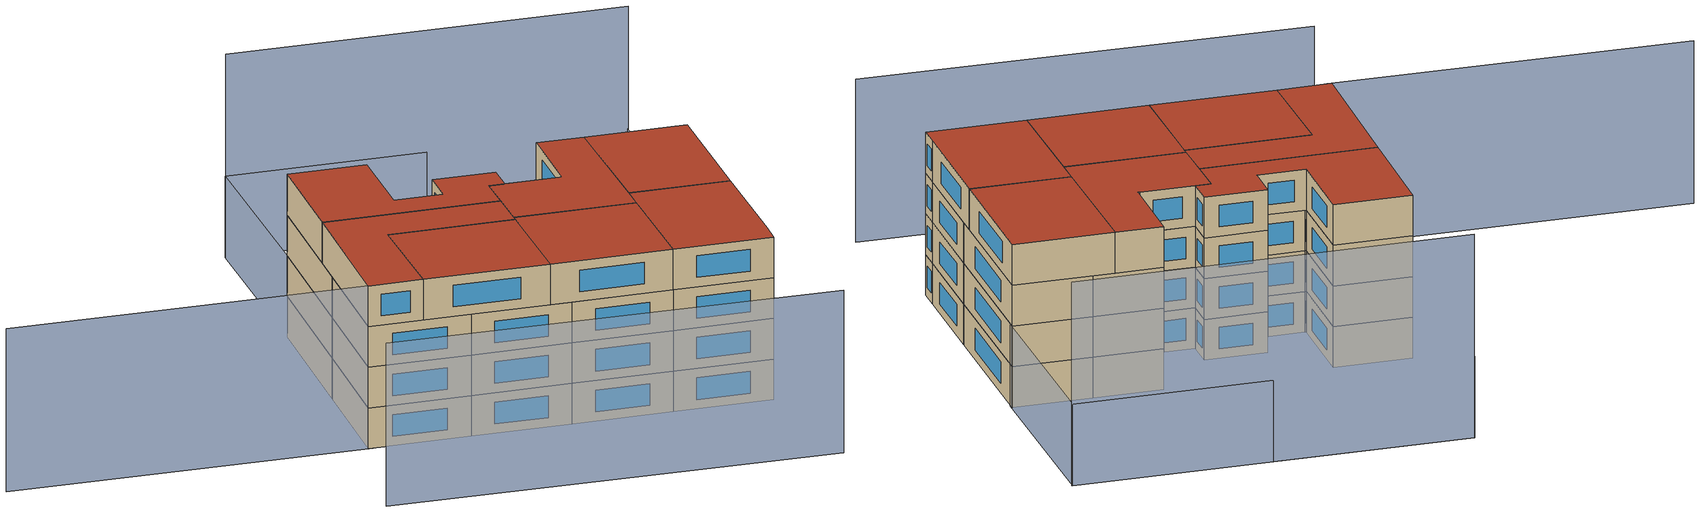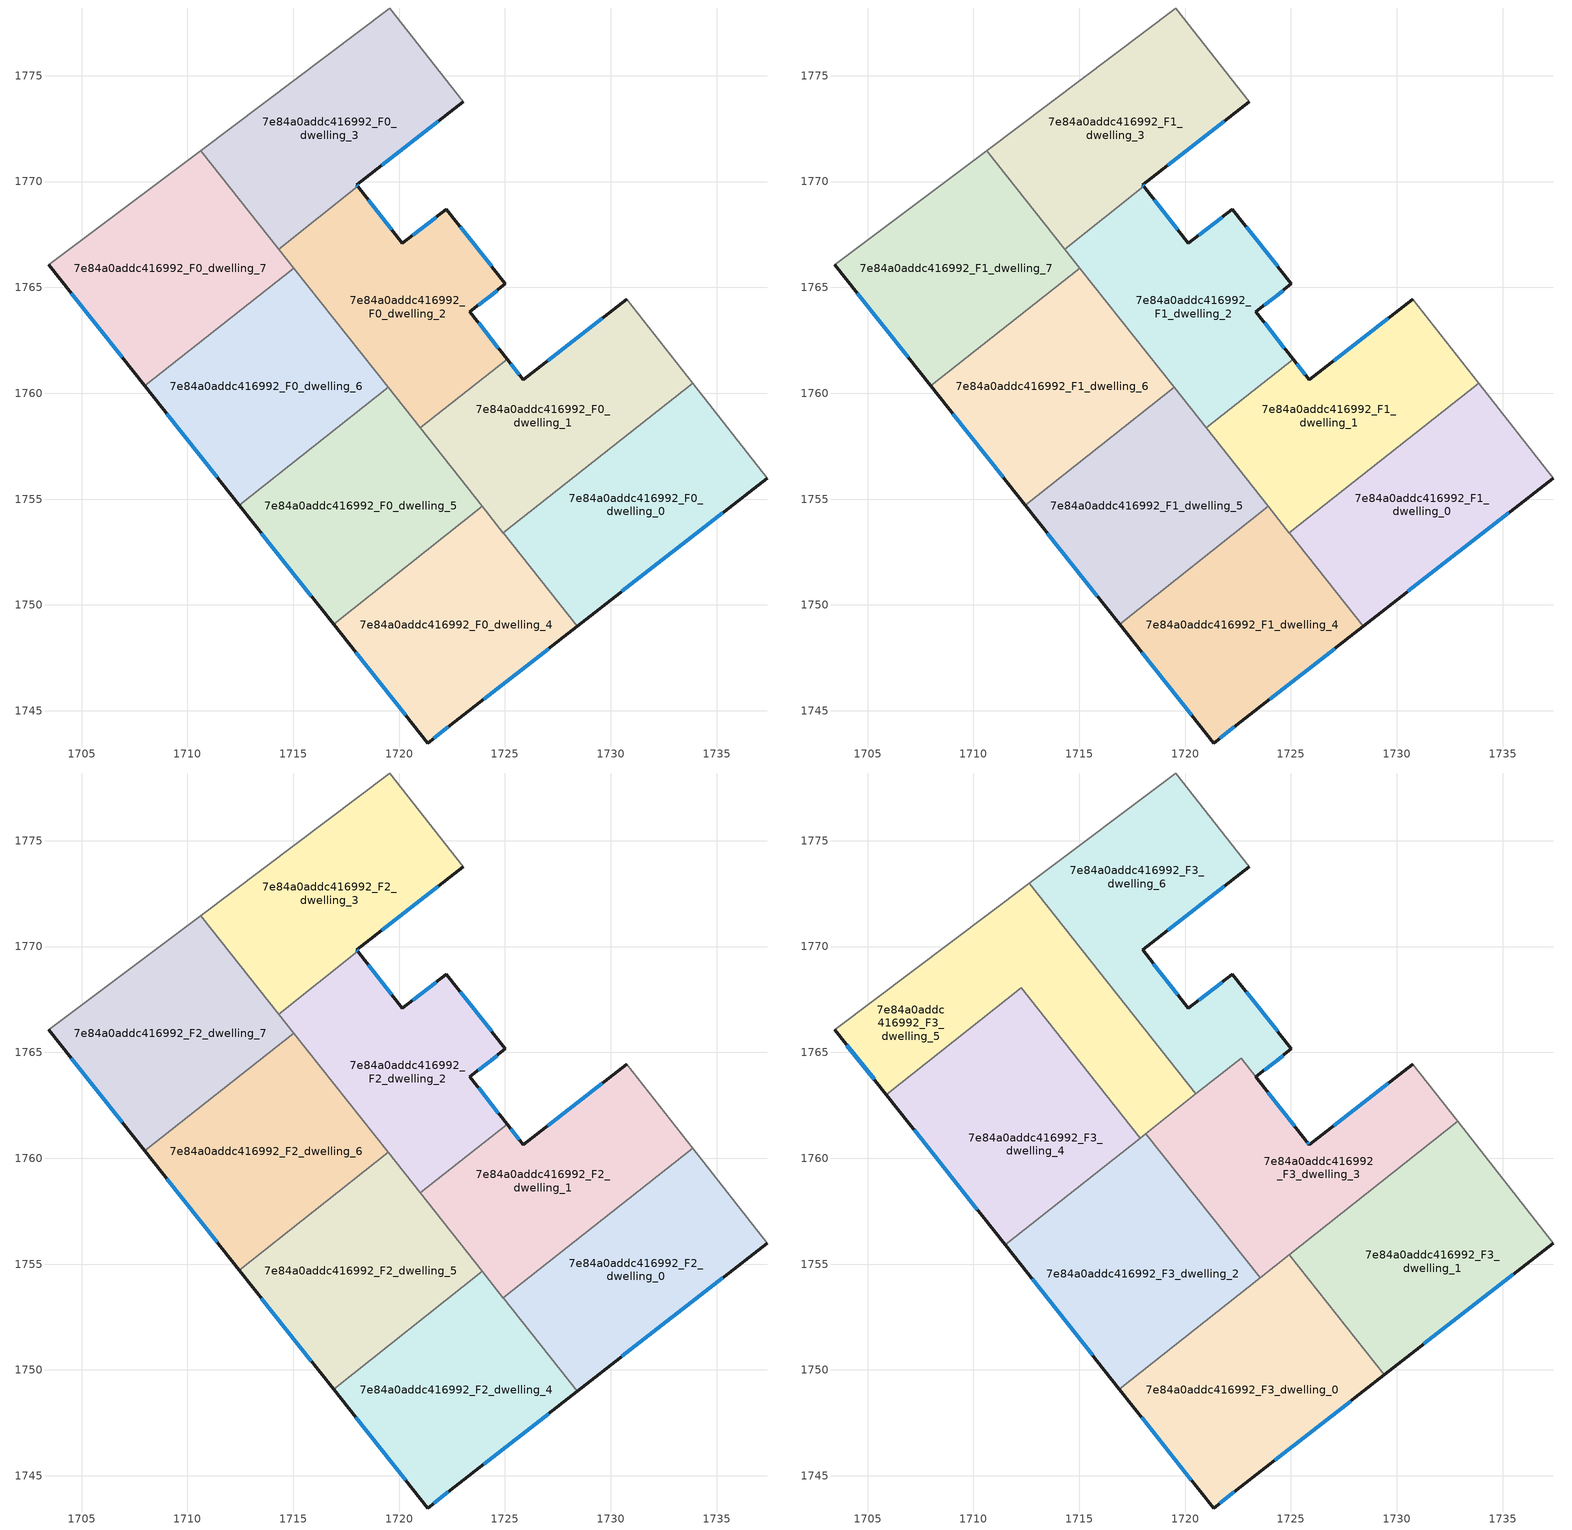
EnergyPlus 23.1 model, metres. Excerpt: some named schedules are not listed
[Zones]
7e84a0addc416992_F0_dwelling_0
 floor ground (EU_floor_Construction): 1733.86,1760.48 1737.38,1755.99 1728.42,1749 1724.93,1753.4 z0
 wall outside (EU_wall_Construction): 1728.42,1749 1737.38,1755.99 z0:3
 wall to 7e84a0addc416992_F0_dwelling_1 (EU_wall_Construction): 1733.86,1760.48 1724.93,1753.4 z0:3
 wall adiabatic (EU_wall_Construction): 1737.38,1755.99 1733.86,1760.48 z0:3
 wall to 7e84a0addc416992_F0_dwelling_4 (EU_wall_Construction): 1724.93,1753.4 1728.42,1749 z0:3
 window (EU_Window_Construction): 1730.52,1750.64 1735.28,1754.35 z0.7:2.3
7e84a0addc416992_F0_dwelling_1
 floor ground (EU_floor_Construction): 1730.75,1764.44 1733.86,1760.48 1724.93,1753.4 1721,1758.36 1725.1,1761.61 1725.86,1760.64 z0
 wall outside (EU_wall_Construction): 1730.75,1764.44 1725.86,1760.64 1725.1,1761.61 z0:3
 wall to 7e84a0addc416992_F0_dwelling_2 (EU_wall_Construction): 1725.1,1761.61 1721,1758.36 z0:3
 wall adiabatic (EU_wall_Construction): 1733.86,1760.48 1730.75,1764.44 z0:3
 wall to 7e84a0addc416992_F0_dwelling_5 (EU_wall_Construction): 1721,1758.36 1723.94,1754.65 z0:3
 wall to 7e84a0addc416992_F0_dwelling_4 (EU_wall_Construction): 1723.94,1754.65 1724.93,1753.4 z0:3
 window (EU_Window_Construction): 1725.68,1760.87 1725.28,1761.38 / 1729.6,1763.55 1727.01,1761.53 z0.7:2.3
7e84a0addc416992_F0_dwelling_2
 floor ground (EU_floor_Construction): 1722.23,1768.7 1725.02,1765.16 1723.34,1763.85 1725.1,1761.61 1721,1758.36 1714.31,1766.81 1718.05,1769.77 1720.15,1767.08 z0
 wall outside (EU_wall_Construction): 1725.1,1761.61 1723.34,1763.85 1725.02,1765.16 1722.23,1768.7 1720.15,1767.08 1718.05,1769.77 z0:3
 wall to 7e84a0addc416992_F0_dwelling_3 (EU_wall_Construction): 1718.05,1769.77 1714.31,1766.81 z0:3
 wall to 7e84a0addc416992_F0_dwelling_6 (EU_wall_Construction): 1715.02,1765.92 1719.48,1760.28 z0:3
 wall to 7e84a0addc416992_F0_dwelling_5 (EU_wall_Construction): 1719.48,1760.28 1721,1758.36 z0:3
 wall to 7e84a0addc416992_F0_dwelling_7 (EU_wall_Construction): 1714.31,1766.81 1715.02,1765.92 z0:3
 window (EU_Window_Construction): 1723.74,1764.16 1724.62,1764.85 / 1724.69,1762.14 1723.76,1763.32 / 1719.66,1767.71 1718.54,1769.14 / 1721.75,1768.32 1720.64,1767.46 / 1724.36,1765.99 1722.89,1767.87 z0.7:2.3
7e84a0addc416992_F0_dwelling_3
 floor ground (EU_floor_Construction): 1719.56,1778.2 1723.03,1773.77 1717.99,1769.84 1718.05,1769.77 1714.31,1766.81 1710.62,1771.46 z0
 wall outside (EU_wall_Construction): 1718.05,1769.77 1717.99,1769.84 1723.03,1773.77 z0:3
 wall adiabatic (EU_wall_Construction): 1723.03,1773.77 1719.56,1778.2 1710.62,1771.46 z0:3
 wall to 7e84a0addc416992_F0_dwelling_7 (EU_wall_Construction): 1710.62,1771.46 1714.31,1766.81 z0:3
 window (EU_Window_Construction): 1719.17,1770.76 1721.85,1772.85 / 1718.04,1769.78 1718,1769.82 z0.7:2.3
7e84a0addc416992_F0_dwelling_4
 floor ground (EU_floor_Construction): 1723.94,1754.65 1728.42,1749 1722.64,1744.48 1721.34,1743.48 1716.91,1749.08 z0
 wall outside (EU_wall_Construction): 1716.91,1749.08 1721.34,1743.48 1722.64,1744.48 1728.42,1749 z0:3
 wall to 7e84a0addc416992_F0_dwelling_5 (EU_wall_Construction): 1723.94,1754.65 1716.91,1749.08 z0:3
 window (EU_Window_Construction): 1723.99,1745.54 1727.06,1747.94 / 1721.65,1743.72 1722.33,1744.25 / 1717.95,1747.77 1720.3,1744.8 z0.7:2.3
7e84a0addc416992_F0_dwelling_5
 floor ground (EU_floor_Construction): 1719.48,1760.28 1723.94,1754.65 1716.91,1749.08 1712.45,1754.72 z0
 wall outside (EU_wall_Construction): 1712.45,1754.72 1716.91,1749.08 z0:3
 wall to 7e84a0addc416992_F0_dwelling_6 (EU_wall_Construction): 1719.48,1760.28 1712.45,1754.72 z0:3
 window (EU_Window_Construction): 1713.49,1753.39 1715.86,1750.41 z0.7:2.3
7e84a0addc416992_F0_dwelling_6
 floor ground (EU_floor_Construction): 1715.02,1765.92 1719.48,1760.28 1712.45,1754.72 1707.99,1760.35 z0
 wall outside (EU_wall_Construction): 1707.99,1760.35 1712.45,1754.72 z0:3
 wall to 7e84a0addc416992_F0_dwelling_7 (EU_wall_Construction): 1715.02,1765.92 1707.99,1760.35 z0:3
 window (EU_Window_Construction): 1709.03,1759.03 1711.4,1756.04 z0.7:2.3
7e84a0addc416992_F0_dwelling_7
 floor ground (EU_floor_Construction): 1710.62,1771.46 1715.02,1765.92 1707.99,1760.35 1703.46,1766.07 z0
 wall outside (EU_wall_Construction): 1703.46,1766.07 1707.99,1760.35 z0:3
 wall adiabatic (EU_wall_Construction): 1710.62,1771.46 1703.46,1766.07 z0:3
 window (EU_Window_Construction): 1704.52,1764.72 1706.92,1761.69 z0.7:2.3
7e84a0addc416992_F1_dwelling_0
 floor to 7e84a0addc416992_F0_dwelling_0 (EU_floor_Construction): 1733.86,1760.48 1737.38,1755.99 1728.42,1749 1724.93,1753.4 z3
 wall outside (EU_wall_Construction): 1728.42,1749 1737.38,1755.99 z3:6
 wall to 7e84a0addc416992_F1_dwelling_1 (EU_wall_Construction): 1733.86,1760.48 1724.93,1753.4 z3:6
 wall adiabatic (EU_wall_Construction): 1737.38,1755.99 1733.86,1760.48 z3:6
 wall to 7e84a0addc416992_F1_dwelling_4 (EU_wall_Construction): 1724.93,1753.4 1728.42,1749 z3:6
 window (EU_Window_Construction): 1730.52,1750.64 1735.28,1754.35 z3.7:5.3
7e84a0addc416992_F1_dwelling_1
 floor to 7e84a0addc416992_F0_dwelling_1 (EU_floor_Construction): 1730.75,1764.44 1733.86,1760.48 1724.93,1753.4 1721,1758.36 1725.1,1761.61 1725.86,1760.64 z3
 wall outside (EU_wall_Construction): 1730.75,1764.44 1725.86,1760.64 1725.1,1761.61 z3:6
 wall to 7e84a0addc416992_F1_dwelling_2 (EU_wall_Construction): 1725.1,1761.61 1721,1758.36 z3:6
 wall adiabatic (EU_wall_Construction): 1733.86,1760.48 1730.75,1764.44 z3:6
 wall to 7e84a0addc416992_F1_dwelling_5 (EU_wall_Construction): 1721,1758.36 1723.94,1754.65 z3:6
 wall to 7e84a0addc416992_F1_dwelling_4 (EU_wall_Construction): 1723.94,1754.65 1724.93,1753.4 z3:6
 window (EU_Window_Construction): 1725.68,1760.87 1725.28,1761.38 / 1729.6,1763.55 1727.01,1761.53 z3.7:5.3
7e84a0addc416992_F1_dwelling_2
 floor to 7e84a0addc416992_F0_dwelling_2 (EU_floor_Construction): 1722.23,1768.7 1725.02,1765.16 1723.34,1763.85 1725.1,1761.61 1721,1758.36 1714.31,1766.81 1718.05,1769.77 1720.15,1767.08 z3
 wall outside (EU_wall_Construction): 1725.1,1761.61 1723.34,1763.85 1725.02,1765.16 1722.23,1768.7 1720.15,1767.08 1718.05,1769.77 z3:6
 wall to 7e84a0addc416992_F1_dwelling_3 (EU_wall_Construction): 1718.05,1769.77 1714.31,1766.81 z3:6
 wall to 7e84a0addc416992_F1_dwelling_6 (EU_wall_Construction): 1715.02,1765.92 1719.48,1760.28 z3:6
 wall to 7e84a0addc416992_F1_dwelling_5 (EU_wall_Construction): 1719.48,1760.28 1721,1758.36 z3:6
 wall to 7e84a0addc416992_F1_dwelling_7 (EU_wall_Construction): 1714.31,1766.81 1715.02,1765.92 z3:6
 window (EU_Window_Construction): 1723.74,1764.16 1724.62,1764.85 / 1724.69,1762.14 1723.76,1763.32 / 1719.66,1767.71 1718.54,1769.14 / 1721.75,1768.32 1720.64,1767.46 / 1724.36,1765.99 1722.89,1767.87 z3.7:5.3
7e84a0addc416992_F1_dwelling_3
 floor to 7e84a0addc416992_F0_dwelling_3 (EU_floor_Construction): 1719.56,1778.2 1723.03,1773.77 1717.99,1769.84 1718.05,1769.77 1714.31,1766.81 1710.62,1771.46 z3
 wall outside (EU_wall_Construction): 1718.05,1769.77 1717.99,1769.84 1723.03,1773.77 z3:6
 wall adiabatic (EU_wall_Construction): 1723.03,1773.77 1719.56,1778.2 1710.62,1771.46 z3:6
 wall to 7e84a0addc416992_F1_dwelling_7 (EU_wall_Construction): 1710.62,1771.46 1714.31,1766.81 z3:6
 window (EU_Window_Construction): 1719.17,1770.76 1721.85,1772.85 / 1718.04,1769.78 1718,1769.82 z3.7:5.3
7e84a0addc416992_F1_dwelling_4
 floor to 7e84a0addc416992_F0_dwelling_4 (EU_floor_Construction): 1723.94,1754.65 1728.42,1749 1722.64,1744.48 1721.34,1743.48 1716.91,1749.08 z3
 wall outside (EU_wall_Construction): 1716.91,1749.08 1721.34,1743.48 1722.64,1744.48 1728.42,1749 z3:6
 wall to 7e84a0addc416992_F1_dwelling_5 (EU_wall_Construction): 1723.94,1754.65 1716.91,1749.08 z3:6
 window (EU_Window_Construction): 1723.99,1745.54 1727.06,1747.94 / 1721.65,1743.72 1722.33,1744.25 / 1717.95,1747.77 1720.3,1744.8 z3.7:5.3
7e84a0addc416992_F1_dwelling_5
 floor to 7e84a0addc416992_F0_dwelling_5 (EU_floor_Construction): 1719.48,1760.28 1723.94,1754.65 1716.91,1749.08 1712.45,1754.72 z3
 wall outside (EU_wall_Construction): 1712.45,1754.72 1716.91,1749.08 z3:6
 wall to 7e84a0addc416992_F1_dwelling_6 (EU_wall_Construction): 1719.48,1760.28 1712.45,1754.72 z3:6
 window (EU_Window_Construction): 1713.49,1753.39 1715.86,1750.41 z3.7:5.3
7e84a0addc416992_F1_dwelling_6
 floor to 7e84a0addc416992_F0_dwelling_6 (EU_floor_Construction): 1715.02,1765.92 1719.48,1760.28 1712.45,1754.72 1707.99,1760.35 z3
 wall outside (EU_wall_Construction): 1707.99,1760.35 1712.45,1754.72 z3:6
 wall to 7e84a0addc416992_F1_dwelling_7 (EU_wall_Construction): 1715.02,1765.92 1707.99,1760.35 z3:6
 window (EU_Window_Construction): 1709.03,1759.03 1711.4,1756.04 z3.7:5.3
7e84a0addc416992_F1_dwelling_7
 floor to 7e84a0addc416992_F0_dwelling_7 (EU_floor_Construction): 1710.62,1771.46 1715.02,1765.92 1707.99,1760.35 1703.46,1766.07 z3
 wall outside (EU_wall_Construction): 1703.46,1766.07 1707.99,1760.35 z3:6
 wall adiabatic (EU_wall_Construction): 1710.62,1771.46 1703.46,1766.07 z3:6
 window (EU_Window_Construction): 1704.52,1764.72 1706.92,1761.69 z3.7:5.3
7e84a0addc416992_F2_dwelling_0
 floor to 7e84a0addc416992_F1_dwelling_0 (EU_floor_Construction): 1733.86,1760.48 1737.38,1755.99 1728.42,1749 1724.93,1753.4 z6
 wall outside (EU_wall_Construction): 1728.42,1749 1737.38,1755.99 z6:9
 wall to 7e84a0addc416992_F2_dwelling_1 (EU_wall_Construction): 1733.86,1760.48 1724.93,1753.4 z6:9
 wall adiabatic (EU_wall_Construction): 1737.38,1755.99 1733.86,1760.48 z6:9
 wall to 7e84a0addc416992_F2_dwelling_4 (EU_wall_Construction): 1724.93,1753.4 1728.42,1749 z6:9
 window (EU_Window_Construction): 1730.52,1750.64 1735.28,1754.35 z6.7:8.3
7e84a0addc416992_F2_dwelling_1
 floor to 7e84a0addc416992_F1_dwelling_1 (EU_floor_Construction): 1730.75,1764.44 1733.86,1760.48 1724.93,1753.4 1721,1758.36 1725.1,1761.61 1725.86,1760.64 z6
 wall outside (EU_wall_Construction): 1730.75,1764.44 1725.86,1760.64 1725.1,1761.61 z6:9
 wall to 7e84a0addc416992_F2_dwelling_2 (EU_wall_Construction): 1725.1,1761.61 1721,1758.36 z6:9
 wall adiabatic (EU_wall_Construction): 1733.86,1760.48 1730.75,1764.44 z6:9
 wall to 7e84a0addc416992_F2_dwelling_5 (EU_wall_Construction): 1721,1758.36 1723.94,1754.65 z6:9
 wall to 7e84a0addc416992_F2_dwelling_4 (EU_wall_Construction): 1723.94,1754.65 1724.93,1753.4 z6:9
 window (EU_Window_Construction): 1725.68,1760.87 1725.28,1761.38 / 1729.6,1763.55 1727.01,1761.53 z6.7:8.3
7e84a0addc416992_F2_dwelling_2
 floor to 7e84a0addc416992_F1_dwelling_2 (EU_floor_Construction): 1722.23,1768.7 1725.02,1765.16 1723.34,1763.85 1725.1,1761.61 1721,1758.36 1714.31,1766.81 1718.05,1769.77 1720.15,1767.08 z6
 wall outside (EU_wall_Construction): 1725.1,1761.61 1723.34,1763.85 1725.02,1765.16 1722.23,1768.7 1720.15,1767.08 1718.05,1769.77 z6:9
 wall to 7e84a0addc416992_F2_dwelling_3 (EU_wall_Construction): 1718.05,1769.77 1714.31,1766.81 z6:9
 wall to 7e84a0addc416992_F2_dwelling_6 (EU_wall_Construction): 1715.02,1765.92 1719.48,1760.28 z6:9
 wall to 7e84a0addc416992_F2_dwelling_5 (EU_wall_Construction): 1719.48,1760.28 1721,1758.36 z6:9
 wall to 7e84a0addc416992_F2_dwelling_7 (EU_wall_Construction): 1714.31,1766.81 1715.02,1765.92 z6:9
 window (EU_Window_Construction): 1723.74,1764.16 1724.62,1764.85 / 1724.69,1762.14 1723.76,1763.32 / 1719.66,1767.71 1718.54,1769.14 / 1721.75,1768.32 1720.64,1767.46 / 1724.36,1765.99 1722.89,1767.87 z6.7:8.3
7e84a0addc416992_F2_dwelling_3
 floor to 7e84a0addc416992_F1_dwelling_3 (EU_floor_Construction): 1719.56,1778.2 1723.03,1773.77 1717.99,1769.84 1718.05,1769.77 1714.31,1766.81 1710.62,1771.46 z6
 wall outside (EU_wall_Construction): 1718.05,1769.77 1717.99,1769.84 1723.03,1773.77 z6:9
 wall adiabatic (EU_wall_Construction): 1723.03,1773.77 1719.56,1778.2 1710.62,1771.46 z6:9
 wall to 7e84a0addc416992_F2_dwelling_7 (EU_wall_Construction): 1710.62,1771.46 1714.31,1766.81 z6:9
 window (EU_Window_Construction): 1719.17,1770.76 1721.85,1772.85 / 1718.04,1769.78 1718,1769.82 z6.7:8.3
7e84a0addc416992_F2_dwelling_4
 floor to 7e84a0addc416992_F1_dwelling_4 (EU_floor_Construction): 1723.94,1754.65 1728.42,1749 1722.64,1744.48 1721.34,1743.48 1716.91,1749.08 z6
 wall outside (EU_wall_Construction): 1716.91,1749.08 1721.34,1743.48 1722.64,1744.48 1728.42,1749 z6:9
 wall to 7e84a0addc416992_F2_dwelling_5 (EU_wall_Construction): 1723.94,1754.65 1716.91,1749.08 z6:9
 window (EU_Window_Construction): 1723.99,1745.54 1727.06,1747.94 / 1721.65,1743.72 1722.33,1744.25 / 1717.95,1747.77 1720.3,1744.8 z6.7:8.3
7e84a0addc416992_F2_dwelling_5
 floor to 7e84a0addc416992_F1_dwelling_5 (EU_floor_Construction): 1719.48,1760.28 1723.94,1754.65 1716.91,1749.08 1712.45,1754.72 z6
 wall outside (EU_wall_Construction): 1712.45,1754.72 1716.91,1749.08 z6:9
 wall to 7e84a0addc416992_F2_dwelling_6 (EU_wall_Construction): 1719.48,1760.28 1712.45,1754.72 z6:9
 window (EU_Window_Construction): 1713.49,1753.39 1715.86,1750.41 z6.7:8.3
7e84a0addc416992_F2_dwelling_6
 floor to 7e84a0addc416992_F1_dwelling_6 (EU_floor_Construction): 1715.02,1765.92 1719.48,1760.28 1712.45,1754.72 1707.99,1760.35 z6
 wall outside (EU_wall_Construction): 1707.99,1760.35 1712.45,1754.72 z6:9
 wall to 7e84a0addc416992_F2_dwelling_7 (EU_wall_Construction): 1715.02,1765.92 1707.99,1760.35 z6:9
 window (EU_Window_Construction): 1709.03,1759.03 1711.4,1756.04 z6.7:8.3
7e84a0addc416992_F2_dwelling_7
 floor to 7e84a0addc416992_F1_dwelling_7 (EU_floor_Construction): 1710.62,1771.46 1715.02,1765.92 1707.99,1760.35 1703.46,1766.07 z6
 wall outside (EU_wall_Construction): 1703.46,1766.07 1707.99,1760.35 z6:9
 wall adiabatic (EU_wall_Construction): 1710.62,1771.46 1703.46,1766.07 z6:9
 window (EU_Window_Construction): 1704.52,1764.72 1706.92,1761.69 z6.7:8.3
7e84a0addc416992_F3_dwelling_0
 floor to 7e84a0addc416992_F2_dwelling_4 (EU_floor_Construction): 1723.94,1754.65 1728.42,1749 1722.64,1744.48 1721.34,1743.48 1716.91,1749.08 z9
 floor to 7e84a0addc416992_F2_dwelling_0 (EU_floor_Construction): 1725.92,1754.18 1729.41,1749.77 1728.42,1749 1724.93,1753.4 z9
 floor to 7e84a0addc416992_F2_dwelling_1 (EU_floor_Construction): 1724.92,1755.44 1725.92,1754.18 1724.93,1753.4 1723.93,1754.66 z9
 wall outside (EU_wall_Construction): 1716.9,1749.09 1721.34,1743.48 1722.64,1744.48 1729.41,1749.77 z9:12
 wall to 7e84a0addc416992_F3_dwelling_1 (EU_wall_Construction): 1729.41,1749.77 1724.92,1755.44 z9:12
 wall to 7e84a0addc416992_F3_dwelling_2 (EU_wall_Construction): 1723.54,1754.35 1716.9,1749.09 z9:12
 wall to 7e84a0addc416992_F3_dwelling_3 (EU_wall_Construction): 1724.92,1755.44 1723.54,1754.35 z9:12
 window (EU_Window_Construction): 1717.94,1747.77 1720.3,1744.8 / 1724.23,1745.72 1727.82,1748.53 / 1721.65,1743.72 1722.33,1744.25 z9.7:11.3
 roof outside (EU_roof_Construction): 1729.41,1749.77 1724.92,1755.44 1716.9,1749.09 1721.34,1743.48 1722.64,1744.48 z12
7e84a0addc416992_F3_dwelling_1
 floor to 7e84a0addc416992_F2_dwelling_0 (EU_floor_Construction): 1733.86,1760.48 1737.38,1755.99 1729.41,1749.77 1725.92,1754.18 z9
 floor to 7e84a0addc416992_F2_dwelling_1 (EU_floor_Construction): 1732.87,1761.74 1733.86,1760.48 1725.92,1754.18 1724.92,1755.44 z9
 wall outside (EU_wall_Construction): 1729.41,1749.77 1737.38,1755.99 z9:12
 wall adiabatic (EU_wall_Construction): 1737.38,1755.99 1732.87,1761.74 z9:12
 wall to 7e84a0addc416992_F3_dwelling_3 (EU_wall_Construction): 1732.87,1761.74 1724.92,1755.44 z9:12
 window (EU_Window_Construction): 1731.28,1751.23 1735.51,1754.53 z9.7:11.3
 roof outside (EU_roof_Construction): 1737.38,1755.99 1732.87,1761.74 1724.92,1755.44 1729.41,1749.77 z12
7e84a0addc416992_F3_dwelling_2
 floor to 7e84a0addc416992_F2_dwelling_5 (EU_floor_Construction): 1719.09,1759.97 1723.54,1754.35 1716.9,1749.09 1712.45,1754.72 z9
 floor to 7e84a0addc416992_F2_dwelling_6 (EU_floor_Construction): 1718.14,1761.17 1719.09,1759.97 1712.45,1754.72 1711.5,1755.91 z9
 wall outside (EU_wall_Construction): 1711.5,1755.91 1716.9,1749.09 z9:12
 wall to 7e84a0addc416992_F3_dwelling_3 (EU_wall_Construction): 1723.54,1754.35 1718.14,1761.17 z9:12
 wall to 7e84a0addc416992_F3_dwelling_4 (EU_wall_Construction): 1717.88,1760.95 1711.5,1755.91 z9:12
 wall to 7e84a0addc416992_F3_dwelling_5 (EU_wall_Construction): 1718.14,1761.16 1717.88,1760.95 z9:12
 window (EU_Window_Construction): 1712.77,1754.31 1715.63,1750.69 z9.7:11.3
 roof outside (EU_roof_Construction): 1723.54,1754.35 1718.14,1761.17 1711.5,1755.91 1716.9,1749.09 z12
7e84a0addc416992_F3_dwelling_3
 floor to 7e84a0addc416992_F2_dwelling_1 (EU_floor_Construction): 1730.75,1764.44 1732.87,1761.74 1723.93,1754.66 1721,1758.36 1725.1,1761.61 1725.86,1760.64 z9
 floor to 7e84a0addc416992_F2_dwelling_2 (EU_floor_Construction): 1722.65,1764.73 1725.1,1761.61 1721,1758.36 1718.53,1761.47 z9
 floor to 7e84a0addc416992_F2_dwelling_5 (EU_floor_Construction): 1719.48,1760.28 1723.93,1754.66 1723.54,1754.35 1719.09,1759.97 z9
 floor to 7e84a0addc416992_F2_dwelling_6 (EU_floor_Construction): 1718.53,1761.47 1719.48,1760.28 1719.09,1759.97 1718.14,1761.17 z9
 wall outside (EU_wall_Construction): 1730.75,1764.44 1725.86,1760.64 1725.74,1760.79 1723.34,1763.85 z9:12
 wall adiabatic (EU_wall_Construction): 1732.87,1761.74 1730.75,1764.44 z9:12
 wall to 7e84a0addc416992_F3_dwelling_6 (EU_wall_Construction): 1723.34,1763.85 1722.65,1764.73 1720.51,1763.04 z9:12
 wall to 7e84a0addc416992_F3_dwelling_5 (EU_wall_Construction): 1720.51,1763.04 1718.14,1761.17 z9:12
 window (EU_Window_Construction): 1725.84,1760.67 1725.77,1760.75 / 1729.6,1763.55 1727.01,1761.53 / 1725.18,1761.51 1723.91,1763.13 z9.7:11.3
 roof outside (EU_roof_Construction): 1732.87,1761.74 1730.75,1764.44 1725.86,1760.64 1725.74,1760.79 1722.65,1764.73 1718.14,1761.17 1723.54,1754.35 z12
7e84a0addc416992_F3_dwelling_4
 floor to 7e84a0addc416992_F2_dwelling_6 (EU_floor_Construction): 1714.36,1765.39 1717.88,1760.95 1711.5,1755.91 1707.99,1760.35 z9
 floor to 7e84a0addc416992_F2_dwelling_7 (EU_floor_Construction): 1712.25,1768.05 1714.36,1765.39 1707.99,1760.35 1705.88,1763.01 z9
 wall outside (EU_wall_Construction): 1705.88,1763.01 1711.5,1755.91 z9:12
 wall to 7e84a0addc416992_F3_dwelling_5 (EU_wall_Construction): 1717.88,1760.95 1712.25,1768.05 1705.88,1763.01 z9:12
 window (EU_Window_Construction): 1707.2,1761.34 1710.18,1757.57 z9.7:11.3
 roof outside (EU_roof_Construction): 1717.88,1760.95 1712.25,1768.05 1705.88,1763.01 1711.5,1755.91 z12
7e84a0addc416992_F3_dwelling_5
 floor to 7e84a0addc416992_F2_dwelling_3 (EU_floor_Construction): 1712.64,1772.98 1716.29,1768.37 1714.31,1766.81 1710.62,1771.46 z9
 floor to 7e84a0addc416992_F2_dwelling_7 (EU_floor_Construction): 1712.25,1768.05 1705.88,1763.01 1703.46,1766.07 1710.62,1771.46 1715.02,1765.92 1714.36,1765.39 z9
 floor to 7e84a0addc416992_F2_dwelling_2 (EU_floor_Construction): 1716.29,1768.37 1720.51,1763.04 1718.53,1761.47 1714.31,1766.81 z9
 floor to 7e84a0addc416992_F2_dwelling_6 (EU_floor_Construction): 1715.02,1765.92 1718.53,1761.47 1717.88,1760.95 1714.36,1765.39 z9
 wall outside (EU_wall_Construction): 1703.46,1766.07 1705.88,1763.01 z9:12
 wall adiabatic (EU_wall_Construction): 1712.64,1772.98 1703.46,1766.07 z9:12
 wall to 7e84a0addc416992_F3_dwelling_6 (EU_wall_Construction): 1720.51,1763.04 1712.64,1772.98 z9:12
 window (EU_Window_Construction): 1704.03,1765.35 1705.31,1763.73 z9.7:11.3
 roof outside (EU_roof_Construction): 1720.51,1763.04 1712.64,1772.98 1703.46,1766.07 1705.88,1763.01 1712.25,1768.05 1717.88,1760.95 z12
7e84a0addc416992_F3_dwelling_6
 floor to 7e84a0addc416992_F2_dwelling_2 (EU_floor_Construction): 1722.23,1768.7 1725.02,1765.16 1723.34,1763.85 1722.65,1764.73 1720.51,1763.04 1716.29,1768.37 1718.05,1769.77 1720.15,1767.08 z9
 floor to 7e84a0addc416992_F2_dwelling_3 (EU_floor_Construction): 1719.56,1778.2 1723.03,1773.77 1717.99,1769.84 1718.05,1769.77 1716.29,1768.37 1712.64,1772.98 z9
 wall outside (EU_wall_Construction): 1723.34,1763.85 1725.02,1765.16 1722.23,1768.7 1720.15,1767.08 1717.99,1769.84 1723.03,1773.77 z9:12
 wall adiabatic (EU_wall_Construction): 1723.03,1773.77 1719.56,1778.2 1712.64,1772.98 z9:12
 window (EU_Window_Construction): 1719.17,1770.76 1721.85,1772.85 / 1719.65,1767.73 1718.5,1769.19 / 1721.75,1768.32 1720.64,1767.46 / 1724.36,1765.99 1722.89,1767.87 / 1723.74,1764.16 1724.62,1764.85 z9.7:11.3
 roof outside (EU_roof_Construction): 1723.34,1763.85 1725.02,1765.16 1722.23,1768.7 1720.15,1767.08 1717.99,1769.84 1723.03,1773.77 1719.56,1778.2 1712.64,1772.98 1720.51,1763.04 1722.65,1764.73 z12
shading: 1730.92,1787.12 1748.54,1764.7 / 1748.54,1764.7 1737.18,1755.77 / 1737.18,1755.77 1719.56,1778.19 / 1719.56,1778.19 1730.92,1787.12 z0:6; 1748.59,1764.64 1730.95,1787.09 z0:15; 1694.64,1761.37 1714.45,1735.74 / 1703.68,1765.79 1687.66,1786.3 z0:12
[Building]
EU S2 Campaign: North Axis=0; Terrain=City; Solar Distribution=FullExterior
[Site:Location]
Budapest.Ferenc.Liszt.Intl.AP: Latitude=47.437; Longitude=19.256; Time Zone=1; Elevation=185
[SizingPeriod:WeatherFileDays]
AnnualSizingPeriod: Begin Month=1; Begin Day of Month=1; End Month=12; End Day of Month=31; Day of Week for Start Day=Monday; Use Weather File Daylight Saving Period=No; Use Weather File Rain and Snow Indicators=No
[MATERIAL]
EU_InternalMass_Material: Roughness=MediumRough; Thickness=0.1; Conductivity=1; Density=1800; Specific Heat=900; Thermal Absorptance=0.9; Solar Absorptance=0.7; Visible Absorptance=0.7
[MATERIAL:NOMASS] Roughness=MediumRough; Thermal Absorptance=0.9; Solar Absorptance=0.7; Visible Absorptance=0.7
Name | Thermal Resistance
EU_wall_NoMass | 0.832559
EU_roof_NoMass | 1.39638
EU_floor_NoMass | 0.872794
[WINDOWMATERIAL:SIMPLEGLAZINGSYSTEM]
EU_Window_SimpleGlazing: UFactor=2.79869; Solar Heat Gain Coefficient=0.75; Visible Transmittance=0.75
[CONSTRUCTION]
EU_wall_Construction: EU_wall_NoMass
EU_roof_Construction: EU_roof_NoMass
EU_floor_Construction: EU_floor_NoMass
EU_Window_Construction: EU_Window_SimpleGlazing
EU_InternalMass_Construction: EU_InternalMass_Material
[ZONE] Type=1; Multiplier=1; Ceiling Height=autocalculate; Floor Area=autocalculate; Part of Total Floor Area=Yes
Name | Volume
7e84a0addc416992_F0_dwelling_0; 7e84a0addc416992_F1_dwelling_0; 7e84a0addc416992_F2_dwelling_0 | 193.258
7e84a0addc416992_F3_dwelling_0 | 220.885
7e84a0addc416992_F0_dwelling_1; 7e84a0addc416992_F1_dwelling_1; 7e84a0addc416992_F2_dwelling_1; 7e84a0addc416992_F0_dwelling_2; 7e84a0addc416992_F1_dwelling_2; 7e84a0addc416992_F2_dwelling_2 | 193.282
7e84a0addc416992_F3_dwelling_1 | 220.9
7e84a0addc416992_F3_dwelling_2 | 220.886
7e84a0addc416992_F0_dwelling_3; 7e84a0addc416992_F1_dwelling_3; 7e84a0addc416992_F2_dwelling_3 | 193.251
7e84a0addc416992_F3_dwelling_3 | 213.654
7e84a0addc416992_F0_dwelling_4; 7e84a0addc416992_F1_dwelling_4; 7e84a0addc416992_F2_dwelling_4 | 193.264
7e84a0addc416992_F3_dwelling_4 | 220.894
7e84a0addc416992_F0_dwelling_5; 7e84a0addc416992_F1_dwelling_5; 7e84a0addc416992_F2_dwelling_5 | 193.262
7e84a0addc416992_F3_dwelling_5 | 220.87
7e84a0addc416992_F0_dwelling_6; 7e84a0addc416992_F1_dwelling_6; 7e84a0addc416992_F2_dwelling_6 | 193.278
7e84a0addc416992_F3_dwelling_6 | 228.094
7e84a0addc416992_F0_dwelling_7; 7e84a0addc416992_F1_dwelling_7; 7e84a0addc416992_F2_dwelling_7 | 193.29
[INTERNALMASS] Construction=EU_InternalMass_Construction
Name | Zone or ZoneList | Surface Area
7e84a0addc416992_F0_dwelling_0_EU_InternalMass | 7e84a0addc416992_F0_dwelling_0 | 64.4195
7e84a0addc416992_F0_dwelling_1_EU_InternalMass | 7e84a0addc416992_F0_dwelling_1 | 64.4271
7e84a0addc416992_F0_dwelling_2_EU_InternalMass | 7e84a0addc416992_F0_dwelling_2 | 64.4273
7e84a0addc416992_F0_dwelling_3_EU_InternalMass | 7e84a0addc416992_F0_dwelling_3 | 64.4169
7e84a0addc416992_F0_dwelling_4_EU_InternalMass | 7e84a0addc416992_F0_dwelling_4 | 64.4213
7e84a0addc416992_F0_dwelling_5_EU_InternalMass | 7e84a0addc416992_F0_dwelling_5 | 64.4205
7e84a0addc416992_F0_dwelling_6_EU_InternalMass | 7e84a0addc416992_F0_dwelling_6 | 64.4262
7e84a0addc416992_F0_dwelling_7_EU_InternalMass | 7e84a0addc416992_F0_dwelling_7 | 64.43
7e84a0addc416992_F1_dwelling_0_EU_InternalMass | 7e84a0addc416992_F1_dwelling_0 | 64.4195
7e84a0addc416992_F1_dwelling_1_EU_InternalMass | 7e84a0addc416992_F1_dwelling_1 | 64.4271
7e84a0addc416992_F1_dwelling_2_EU_InternalMass | 7e84a0addc416992_F1_dwelling_2 | 64.4273
7e84a0addc416992_F1_dwelling_3_EU_InternalMass | 7e84a0addc416992_F1_dwelling_3 | 64.4169
7e84a0addc416992_F1_dwelling_4_EU_InternalMass | 7e84a0addc416992_F1_dwelling_4 | 64.4213
7e84a0addc416992_F1_dwelling_5_EU_InternalMass | 7e84a0addc416992_F1_dwelling_5 | 64.4205
7e84a0addc416992_F1_dwelling_6_EU_InternalMass | 7e84a0addc416992_F1_dwelling_6 | 64.4262
7e84a0addc416992_F1_dwelling_7_EU_InternalMass | 7e84a0addc416992_F1_dwelling_7 | 64.43
7e84a0addc416992_F2_dwelling_0_EU_InternalMass | 7e84a0addc416992_F2_dwelling_0 | 64.4195
7e84a0addc416992_F2_dwelling_1_EU_InternalMass | 7e84a0addc416992_F2_dwelling_1 | 64.4271
7e84a0addc416992_F2_dwelling_2_EU_InternalMass | 7e84a0addc416992_F2_dwelling_2 | 64.4273
7e84a0addc416992_F2_dwelling_3_EU_InternalMass | 7e84a0addc416992_F2_dwelling_3 | 64.4169
7e84a0addc416992_F2_dwelling_4_EU_InternalMass | 7e84a0addc416992_F2_dwelling_4 | 64.4213
7e84a0addc416992_F2_dwelling_5_EU_InternalMass | 7e84a0addc416992_F2_dwelling_5 | 64.4205
7e84a0addc416992_F2_dwelling_6_EU_InternalMass | 7e84a0addc416992_F2_dwelling_6 | 64.4262
7e84a0addc416992_F2_dwelling_7_EU_InternalMass | 7e84a0addc416992_F2_dwelling_7 | 64.43
7e84a0addc416992_F3_dwelling_0_EU_InternalMass | 7e84a0addc416992_F3_dwelling_0 | 73.6269
7e84a0addc416992_F3_dwelling_1_EU_InternalMass | 7e84a0addc416992_F3_dwelling_1 | 73.6323
7e84a0addc416992_F3_dwelling_2_EU_InternalMass | 7e84a0addc416992_F3_dwelling_2 | 73.6287
7e84a0addc416992_F3_dwelling_3_EU_InternalMass | 7e84a0addc416992_F3_dwelling_3 | 71.2212
7e84a0addc416992_F3_dwelling_4_EU_InternalMass | 7e84a0addc416992_F3_dwelling_4 | 73.6338
7e84a0addc416992_F3_dwelling_5_EU_InternalMass | 7e84a0addc416992_F3_dwelling_5 | 73.6231
7e84a0addc416992_F3_dwelling_6_EU_InternalMass | 7e84a0addc416992_F3_dwelling_6 | 76.0325
[OTHEREQUIPMENT] Fuel Type=Electricity; Design Level Calculation Method=Watts/Area; Power per Zone Floor Area=1; Fraction Latent=0; Fraction Radiant=0; Fraction Lost=0; Carbon Dioxide Generation Rate=0; EndUse Subcategory=EU_Step8_InternalGains
Name | Zone or ZoneList or Space or SpaceList | Schedule
EU_Step8_InternalGain_7e84a0addc416992_F0_dwelling_0_f000 | 7e84a0addc416992_F0_dwelling_0 | EU_Step8_GainSchedule_7e84a0addc416992_F0_dwelling_0_f000
EU_Step8_InternalGain_7e84a0addc416992_F0_dwelling_1_f000 | 7e84a0addc416992_F0_dwelling_1 | EU_Step8_GainSchedule_7e84a0addc416992_F0_dwelling_1_f000
EU_Step8_InternalGain_7e84a0addc416992_F0_dwelling_2_f000 | 7e84a0addc416992_F0_dwelling_2 | EU_Step8_GainSchedule_7e84a0addc416992_F0_dwelling_2_f000
EU_Step8_InternalGain_7e84a0addc416992_F0_dwelling_3_f000 | 7e84a0addc416992_F0_dwelling_3 | EU_Step8_GainSchedule_7e84a0addc416992_F0_dwelling_3_f000
EU_Step8_InternalGain_7e84a0addc416992_F0_dwelling_4_f000 | 7e84a0addc416992_F0_dwelling_4 | EU_Step8_GainSchedule_7e84a0addc416992_F0_dwelling_4_f000
EU_Step8_InternalGain_7e84a0addc416992_F0_dwelling_5_f000 | 7e84a0addc416992_F0_dwelling_5 | EU_Step8_GainSchedule_7e84a0addc416992_F0_dwelling_5_f000
EU_Step8_InternalGain_7e84a0addc416992_F0_dwelling_6_f000 | 7e84a0addc416992_F0_dwelling_6 | EU_Step8_GainSchedule_7e84a0addc416992_F0_dwelling_6_f000
EU_Step8_InternalGain_7e84a0addc416992_F0_dwelling_7_f000 | 7e84a0addc416992_F0_dwelling_7 | EU_Step8_GainSchedule_7e84a0addc416992_F0_dwelling_7_f000
EU_Step8_InternalGain_7e84a0addc416992_F1_dwelling_0_f000 | 7e84a0addc416992_F1_dwelling_0 | EU_Step8_GainSchedule_7e84a0addc416992_F1_dwelling_0_f000
EU_Step8_InternalGain_7e84a0addc416992_F1_dwelling_1_f000 | 7e84a0addc416992_F1_dwelling_1 | EU_Step8_GainSchedule_7e84a0addc416992_F1_dwelling_1_f000
EU_Step8_InternalGain_7e84a0addc416992_F1_dwelling_2_f000 | 7e84a0addc416992_F1_dwelling_2 | EU_Step8_GainSchedule_7e84a0addc416992_F1_dwelling_2_f000
EU_Step8_InternalGain_7e84a0addc416992_F1_dwelling_3_f000 | 7e84a0addc416992_F1_dwelling_3 | EU_Step8_GainSchedule_7e84a0addc416992_F1_dwelling_3_f000
EU_Step8_InternalGain_7e84a0addc416992_F1_dwelling_4_f000 | 7e84a0addc416992_F1_dwelling_4 | EU_Step8_GainSchedule_7e84a0addc416992_F1_dwelling_4_f000
EU_Step8_InternalGain_7e84a0addc416992_F1_dwelling_5_f000 | 7e84a0addc416992_F1_dwelling_5 | EU_Step8_GainSchedule_7e84a0addc416992_F1_dwelling_5_f000
EU_Step8_InternalGain_7e84a0addc416992_F1_dwelling_6_f000 | 7e84a0addc416992_F1_dwelling_6 | EU_Step8_GainSchedule_7e84a0addc416992_F1_dwelling_6_f000
EU_Step8_InternalGain_7e84a0addc416992_F1_dwelling_7_f000 | 7e84a0addc416992_F1_dwelling_7 | EU_Step8_GainSchedule_7e84a0addc416992_F1_dwelling_7_f000
EU_Step8_InternalGain_7e84a0addc416992_F2_dwelling_0_f000 | 7e84a0addc416992_F2_dwelling_0 | EU_Step8_GainSchedule_7e84a0addc416992_F2_dwelling_0_f000
EU_Step8_InternalGain_7e84a0addc416992_F2_dwelling_1_f000 | 7e84a0addc416992_F2_dwelling_1 | EU_Step8_GainSchedule_7e84a0addc416992_F2_dwelling_1_f000
EU_Step8_InternalGain_7e84a0addc416992_F2_dwelling_2_f000 | 7e84a0addc416992_F2_dwelling_2 | EU_Step8_GainSchedule_7e84a0addc416992_F2_dwelling_2_f000
EU_Step8_InternalGain_7e84a0addc416992_F2_dwelling_3_f000 | 7e84a0addc416992_F2_dwelling_3 | EU_Step8_GainSchedule_7e84a0addc416992_F2_dwelling_3_f000
EU_Step8_InternalGain_7e84a0addc416992_F2_dwelling_4_f000 | 7e84a0addc416992_F2_dwelling_4 | EU_Step8_GainSchedule_7e84a0addc416992_F2_dwelling_4_f000
EU_Step8_InternalGain_7e84a0addc416992_F2_dwelling_5_f000 | 7e84a0addc416992_F2_dwelling_5 | EU_Step8_GainSchedule_7e84a0addc416992_F2_dwelling_5_f000
EU_Step8_InternalGain_7e84a0addc416992_F2_dwelling_6_f000 | 7e84a0addc416992_F2_dwelling_6 | EU_Step8_GainSchedule_7e84a0addc416992_F2_dwelling_6_f000
EU_Step8_InternalGain_7e84a0addc416992_F2_dwelling_7_f000 | 7e84a0addc416992_F2_dwelling_7 | EU_Step8_GainSchedule_7e84a0addc416992_F2_dwelling_7_f000
EU_Step8_InternalGain_7e84a0addc416992_F3_dwelling_0_f000 | 7e84a0addc416992_F3_dwelling_0 | EU_Step8_GainSchedule_7e84a0addc416992_F3_dwelling_0_f000
EU_Step8_InternalGain_7e84a0addc416992_F3_dwelling_1_f000 | 7e84a0addc416992_F3_dwelling_1 | EU_Step8_GainSchedule_7e84a0addc416992_F3_dwelling_1_f000
EU_Step8_InternalGain_7e84a0addc416992_F3_dwelling_2_f000 | 7e84a0addc416992_F3_dwelling_2 | EU_Step8_GainSchedule_7e84a0addc416992_F3_dwelling_2_f000
EU_Step8_InternalGain_7e84a0addc416992_F3_dwelling_3_f000 | 7e84a0addc416992_F3_dwelling_3 | EU_Step8_GainSchedule_7e84a0addc416992_F3_dwelling_3_f000
EU_Step8_InternalGain_7e84a0addc416992_F3_dwelling_4_f000 | 7e84a0addc416992_F3_dwelling_4 | EU_Step8_GainSchedule_7e84a0addc416992_F3_dwelling_4_f000
EU_Step8_InternalGain_7e84a0addc416992_F3_dwelling_5_f000 | 7e84a0addc416992_F3_dwelling_5 | EU_Step8_GainSchedule_7e84a0addc416992_F3_dwelling_5_f000
EU_Step8_InternalGain_7e84a0addc416992_F3_dwelling_6_f000 | 7e84a0addc416992_F3_dwelling_6 | EU_Step8_GainSchedule_7e84a0addc416992_F3_dwelling_6_f000
[ZONEVENTILATION:DESIGNFLOWRATE] Schedule=EU_AlwaysOn; Design Flow Rate Calculation Method=AirChanges/Hour; Air Changes per Hour=0.475469; Ventilation Type=Natural; Fan Pressure Rise=0; Fan Total Efficiency=1; Constant Term Coefficient=1; Temperature Term Coefficient=0; Velocity Term Coefficient=0; Velocity Squared Term Coefficient=0; Minimum Indoor Temperature=-100; Maximum Indoor Temperature=100; Delta Temperature=-100; Minimum Outdoor Temperature=-100; Maximum Outdoor Temperature=100; Maximum Wind Speed=40
Name | Zone or ZoneList or Space or SpaceList
EU_ConstantAir_7e84a0addc416992_F0_dwelling_0 | 7e84a0addc416992_F0_dwelling_0
EU_ConstantAir_7e84a0addc416992_F0_dwelling_1 | 7e84a0addc416992_F0_dwelling_1
EU_ConstantAir_7e84a0addc416992_F0_dwelling_2 | 7e84a0addc416992_F0_dwelling_2
EU_ConstantAir_7e84a0addc416992_F0_dwelling_3 | 7e84a0addc416992_F0_dwelling_3
EU_ConstantAir_7e84a0addc416992_F0_dwelling_4 | 7e84a0addc416992_F0_dwelling_4
EU_ConstantAir_7e84a0addc416992_F0_dwelling_5 | 7e84a0addc416992_F0_dwelling_5
EU_ConstantAir_7e84a0addc416992_F0_dwelling_6 | 7e84a0addc416992_F0_dwelling_6
EU_ConstantAir_7e84a0addc416992_F0_dwelling_7 | 7e84a0addc416992_F0_dwelling_7
EU_ConstantAir_7e84a0addc416992_F1_dwelling_0 | 7e84a0addc416992_F1_dwelling_0
EU_ConstantAir_7e84a0addc416992_F1_dwelling_1 | 7e84a0addc416992_F1_dwelling_1
EU_ConstantAir_7e84a0addc416992_F1_dwelling_2 | 7e84a0addc416992_F1_dwelling_2
EU_ConstantAir_7e84a0addc416992_F1_dwelling_3 | 7e84a0addc416992_F1_dwelling_3
EU_ConstantAir_7e84a0addc416992_F1_dwelling_4 | 7e84a0addc416992_F1_dwelling_4
EU_ConstantAir_7e84a0addc416992_F1_dwelling_5 | 7e84a0addc416992_F1_dwelling_5
EU_ConstantAir_7e84a0addc416992_F1_dwelling_6 | 7e84a0addc416992_F1_dwelling_6
EU_ConstantAir_7e84a0addc416992_F1_dwelling_7 | 7e84a0addc416992_F1_dwelling_7
EU_ConstantAir_7e84a0addc416992_F2_dwelling_0 | 7e84a0addc416992_F2_dwelling_0
EU_ConstantAir_7e84a0addc416992_F2_dwelling_1 | 7e84a0addc416992_F2_dwelling_1
EU_ConstantAir_7e84a0addc416992_F2_dwelling_2 | 7e84a0addc416992_F2_dwelling_2
EU_ConstantAir_7e84a0addc416992_F2_dwelling_3 | 7e84a0addc416992_F2_dwelling_3
EU_ConstantAir_7e84a0addc416992_F2_dwelling_4 | 7e84a0addc416992_F2_dwelling_4
EU_ConstantAir_7e84a0addc416992_F2_dwelling_5 | 7e84a0addc416992_F2_dwelling_5
EU_ConstantAir_7e84a0addc416992_F2_dwelling_6 | 7e84a0addc416992_F2_dwelling_6
EU_ConstantAir_7e84a0addc416992_F2_dwelling_7 | 7e84a0addc416992_F2_dwelling_7
EU_ConstantAir_7e84a0addc416992_F3_dwelling_0 | 7e84a0addc416992_F3_dwelling_0
EU_ConstantAir_7e84a0addc416992_F3_dwelling_1 | 7e84a0addc416992_F3_dwelling_1
EU_ConstantAir_7e84a0addc416992_F3_dwelling_2 | 7e84a0addc416992_F3_dwelling_2
EU_ConstantAir_7e84a0addc416992_F3_dwelling_3 | 7e84a0addc416992_F3_dwelling_3
EU_ConstantAir_7e84a0addc416992_F3_dwelling_4 | 7e84a0addc416992_F3_dwelling_4
EU_ConstantAir_7e84a0addc416992_F3_dwelling_5 | 7e84a0addc416992_F3_dwelling_5
EU_ConstantAir_7e84a0addc416992_F3_dwelling_6 | 7e84a0addc416992_F3_dwelling_6
[HVACTEMPLATE:ZONE:IDEALLOADSAIRSYSTEM] System Availability Schedule=EU_AlwaysOn; Maximum Heating Supply Air Temperature=50; Minimum Cooling Supply Air Temperature=13; Maximum Heating Supply Air Humidity Ratio=0.0156; Minimum Cooling Supply Air Humidity Ratio=0.0077; Heating Limit=NoLimit; Cooling Limit=NoLimit; Heating Availability Schedule=EU_AlwaysOn; Cooling Availability Schedule=EU_CoolingOff; Dehumidification Control Type=ConstantSensibleHeatRatio; Cooling Sensible Heat Ratio=0.7; Dehumidification Setpoint=60; Humidification Control Type=None; Humidification Setpoint=30; Outdoor Air Method=None; Outdoor Air Flow Rate per Person=0.00944; Outdoor Air Flow Rate per Zone Floor Area=0; Outdoor Air Flow Rate per Zone=0; Demand Controlled Ventilation Type=None; Outdoor Air Economizer Type=NoEconomizer; Heat Recovery Type=None; Sensible Heat Recovery Effectiveness=0.7; Latent Heat Recovery Effectiveness=0.65
Name | Template Thermostat
7e84a0addc416992_F0_dwelling_0 | EU_HeatOnly_7e84a0addc416992_F0_dwelling_0
7e84a0addc416992_F0_dwelling_1 | EU_HeatOnly_7e84a0addc416992_F0_dwelling_1
7e84a0addc416992_F0_dwelling_2 | EU_HeatOnly_7e84a0addc416992_F0_dwelling_2
7e84a0addc416992_F0_dwelling_3 | EU_HeatOnly_7e84a0addc416992_F0_dwelling_3
7e84a0addc416992_F0_dwelling_4 | EU_HeatOnly_7e84a0addc416992_F0_dwelling_4
7e84a0addc416992_F0_dwelling_5 | EU_HeatOnly_7e84a0addc416992_F0_dwelling_5
7e84a0addc416992_F0_dwelling_6 | EU_HeatOnly_7e84a0addc416992_F0_dwelling_6
7e84a0addc416992_F0_dwelling_7 | EU_HeatOnly_7e84a0addc416992_F0_dwelling_7
7e84a0addc416992_F1_dwelling_0 | EU_HeatOnly_7e84a0addc416992_F1_dwelling_0
7e84a0addc416992_F1_dwelling_1 | EU_HeatOnly_7e84a0addc416992_F1_dwelling_1
7e84a0addc416992_F1_dwelling_2 | EU_HeatOnly_7e84a0addc416992_F1_dwelling_2
7e84a0addc416992_F1_dwelling_3 | EU_HeatOnly_7e84a0addc416992_F1_dwelling_3
7e84a0addc416992_F1_dwelling_4 | EU_HeatOnly_7e84a0addc416992_F1_dwelling_4
7e84a0addc416992_F1_dwelling_5 | EU_HeatOnly_7e84a0addc416992_F1_dwelling_5
7e84a0addc416992_F1_dwelling_6 | EU_HeatOnly_7e84a0addc416992_F1_dwelling_6
7e84a0addc416992_F1_dwelling_7 | EU_HeatOnly_7e84a0addc416992_F1_dwelling_7
7e84a0addc416992_F2_dwelling_0 | EU_HeatOnly_7e84a0addc416992_F2_dwelling_0
7e84a0addc416992_F2_dwelling_1 | EU_HeatOnly_7e84a0addc416992_F2_dwelling_1
7e84a0addc416992_F2_dwelling_2 | EU_HeatOnly_7e84a0addc416992_F2_dwelling_2
7e84a0addc416992_F2_dwelling_3 | EU_HeatOnly_7e84a0addc416992_F2_dwelling_3
7e84a0addc416992_F2_dwelling_4 | EU_HeatOnly_7e84a0addc416992_F2_dwelling_4
7e84a0addc416992_F2_dwelling_5 | EU_HeatOnly_7e84a0addc416992_F2_dwelling_5
7e84a0addc416992_F2_dwelling_6 | EU_HeatOnly_7e84a0addc416992_F2_dwelling_6
7e84a0addc416992_F2_dwelling_7 | EU_HeatOnly_7e84a0addc416992_F2_dwelling_7
7e84a0addc416992_F3_dwelling_0 | EU_HeatOnly_7e84a0addc416992_F3_dwelling_0
7e84a0addc416992_F3_dwelling_1 | EU_HeatOnly_7e84a0addc416992_F3_dwelling_1
7e84a0addc416992_F3_dwelling_2 | EU_HeatOnly_7e84a0addc416992_F3_dwelling_2
7e84a0addc416992_F3_dwelling_3 | EU_HeatOnly_7e84a0addc416992_F3_dwelling_3
7e84a0addc416992_F3_dwelling_4 | EU_HeatOnly_7e84a0addc416992_F3_dwelling_4
7e84a0addc416992_F3_dwelling_5 | EU_HeatOnly_7e84a0addc416992_F3_dwelling_5
7e84a0addc416992_F3_dwelling_6 | EU_HeatOnly_7e84a0addc416992_F3_dwelling_6
[SIZING:ZONE] Zone Cooling Design Supply Air Temperature Input Method=SupplyAirTemperature; Zone Cooling Design Supply Air Temperature=13; Zone Heating Design Supply Air Temperature Input Method=SupplyAirTemperature; Zone Heating Design Supply Air Temperature=50; Zone Cooling Design Supply Air Humidity Ratio=0.008; Zone Heating Design Supply Air Humidity Ratio=0.008; Cooling Design Air Flow Method=DesignDay; Cooling Design Air Flow Rate=0; Cooling Minimum Air Flow per Zone Floor Area=0.000762; Cooling Minimum Air Flow=0; Cooling Minimum Air Flow Fraction=0.2; Heating Design Air Flow Method=DesignDay; Heating Design Air Flow Rate=0; Heating Maximum Air Flow per Zone Floor Area=0.002032; Heating Maximum Air Flow=0.141576; Heating Maximum Air Flow Fraction=0.3; Account for Dedicated Outdoor Air System=No; Dedicated Outdoor Air System Control Strategy=NeutralSupplyAir; Dedicated Outdoor Air Low Setpoint Temperature for Design=autosize; Dedicated Outdoor Air High Setpoint Temperature for Design=autosize; Zone Load Sizing Method=Sensible Load Only No Latent Load; Zone Latent Cooling Design Supply Air Humidity Ratio Input Method=HumidityRatioDifference; Zone Cooling Design Supply Air Humidity Ratio Difference=0.005; Zone Latent Heating Design Supply Air Humidity Ratio Input Method=HumidityRatioDifference; Zone Humidification Design Supply Air Humidity Ratio Difference=0.005
7e84a0addc416992_F0_dwelling_0; 7e84a0addc416992_F0_dwelling_1; 7e84a0addc416992_F0_dwelling_2; 7e84a0addc416992_F0_dwelling_3; 7e84a0addc416992_F0_dwelling_4; 7e84a0addc416992_F0_dwelling_5; 7e84a0addc416992_F0_dwelling_6; 7e84a0addc416992_F0_dwelling_7; 7e84a0addc416992_F1_dwelling_0; 7e84a0addc416992_F1_dwelling_1; 7e84a0addc416992_F1_dwelling_2; 7e84a0addc416992_F1_dwelling_3; 7e84a0addc416992_F1_dwelling_4; 7e84a0addc416992_F1_dwelling_5; 7e84a0addc416992_F1_dwelling_6; 7e84a0addc416992_F1_dwelling_7; 7e84a0addc416992_F2_dwelling_0; 7e84a0addc416992_F2_dwelling_1; 7e84a0addc416992_F2_dwelling_2; 7e84a0addc416992_F2_dwelling_3; 7e84a0addc416992_F2_dwelling_4; 7e84a0addc416992_F2_dwelling_5; 7e84a0addc416992_F2_dwelling_6; 7e84a0addc416992_F2_dwelling_7; 7e84a0addc416992_F3_dwelling_0; 7e84a0addc416992_F3_dwelling_1; 7e84a0addc416992_F3_dwelling_2; 7e84a0addc416992_F3_dwelling_3; 7e84a0addc416992_F3_dwelling_4; 7e84a0addc416992_F3_dwelling_5; 7e84a0addc416992_F3_dwelling_6
[SCHEDULE:FILE] Column Number=1; Rows to Skip at Top=0; Number of Hours of Data=8760; Column Separator=Comma; Interpolate to Timestep=No; Minutes per Item=60; Adjust Schedule for Daylight Savings=Yes
Name | File
EU_Step8_GainSchedule_7e84a0addc416992_F0_dwelling_0_f000 | ../../schedules/7e84a0addc416992/7e84a0addc416992_F0_dwelling_0_f000_gain.csv
EU_Step8_GainSchedule_7e84a0addc416992_F0_dwelling_1_f000 | ../../schedules/7e84a0addc416992/7e84a0addc416992_F0_dwelling_1_f000_gain.csv
EU_Step8_GainSchedule_7e84a0addc416992_F0_dwelling_2_f000 | ../../schedules/7e84a0addc416992/7e84a0addc416992_F0_dwelling_2_f000_gain.csv
EU_Step8_GainSchedule_7e84a0addc416992_F0_dwelling_3_f000 | ../../schedules/7e84a0addc416992/7e84a0addc416992_F0_dwelling_3_f000_gain.csv
EU_Step8_GainSchedule_7e84a0addc416992_F0_dwelling_4_f000 | ../../schedules/7e84a0addc416992/7e84a0addc416992_F0_dwelling_4_f000_gain.csv
EU_Step8_GainSchedule_7e84a0addc416992_F0_dwelling_5_f000 | ../../schedules/7e84a0addc416992/7e84a0addc416992_F0_dwelling_5_f000_gain.csv
EU_Step8_GainSchedule_7e84a0addc416992_F0_dwelling_6_f000 | ../../schedules/7e84a0addc416992/7e84a0addc416992_F0_dwelling_6_f000_gain.csv
EU_Step8_GainSchedule_7e84a0addc416992_F0_dwelling_7_f000 | ../../schedules/7e84a0addc416992/7e84a0addc416992_F0_dwelling_7_f000_gain.csv
EU_Step8_GainSchedule_7e84a0addc416992_F1_dwelling_0_f000 | ../../schedules/7e84a0addc416992/7e84a0addc416992_F1_dwelling_0_f000_gain.csv
EU_Step8_GainSchedule_7e84a0addc416992_F1_dwelling_1_f000 | ../../schedules/7e84a0addc416992/7e84a0addc416992_F1_dwelling_1_f000_gain.csv
EU_Step8_GainSchedule_7e84a0addc416992_F1_dwelling_2_f000 | ../../schedules/7e84a0addc416992/7e84a0addc416992_F1_dwelling_2_f000_gain.csv
EU_Step8_GainSchedule_7e84a0addc416992_F1_dwelling_3_f000 | ../../schedules/7e84a0addc416992/7e84a0addc416992_F1_dwelling_3_f000_gain.csv
EU_Step8_GainSchedule_7e84a0addc416992_F1_dwelling_4_f000 | ../../schedules/7e84a0addc416992/7e84a0addc416992_F1_dwelling_4_f000_gain.csv
EU_Step8_GainSchedule_7e84a0addc416992_F1_dwelling_5_f000 | ../../schedules/7e84a0addc416992/7e84a0addc416992_F1_dwelling_5_f000_gain.csv
EU_Step8_GainSchedule_7e84a0addc416992_F1_dwelling_6_f000 | ../../schedules/7e84a0addc416992/7e84a0addc416992_F1_dwelling_6_f000_gain.csv
EU_Step8_GainSchedule_7e84a0addc416992_F1_dwelling_7_f000 | ../../schedules/7e84a0addc416992/7e84a0addc416992_F1_dwelling_7_f000_gain.csv
EU_Step8_GainSchedule_7e84a0addc416992_F2_dwelling_0_f000 | ../../schedules/7e84a0addc416992/7e84a0addc416992_F2_dwelling_0_f000_gain.csv
EU_Step8_GainSchedule_7e84a0addc416992_F2_dwelling_1_f000 | ../../schedules/7e84a0addc416992/7e84a0addc416992_F2_dwelling_1_f000_gain.csv
